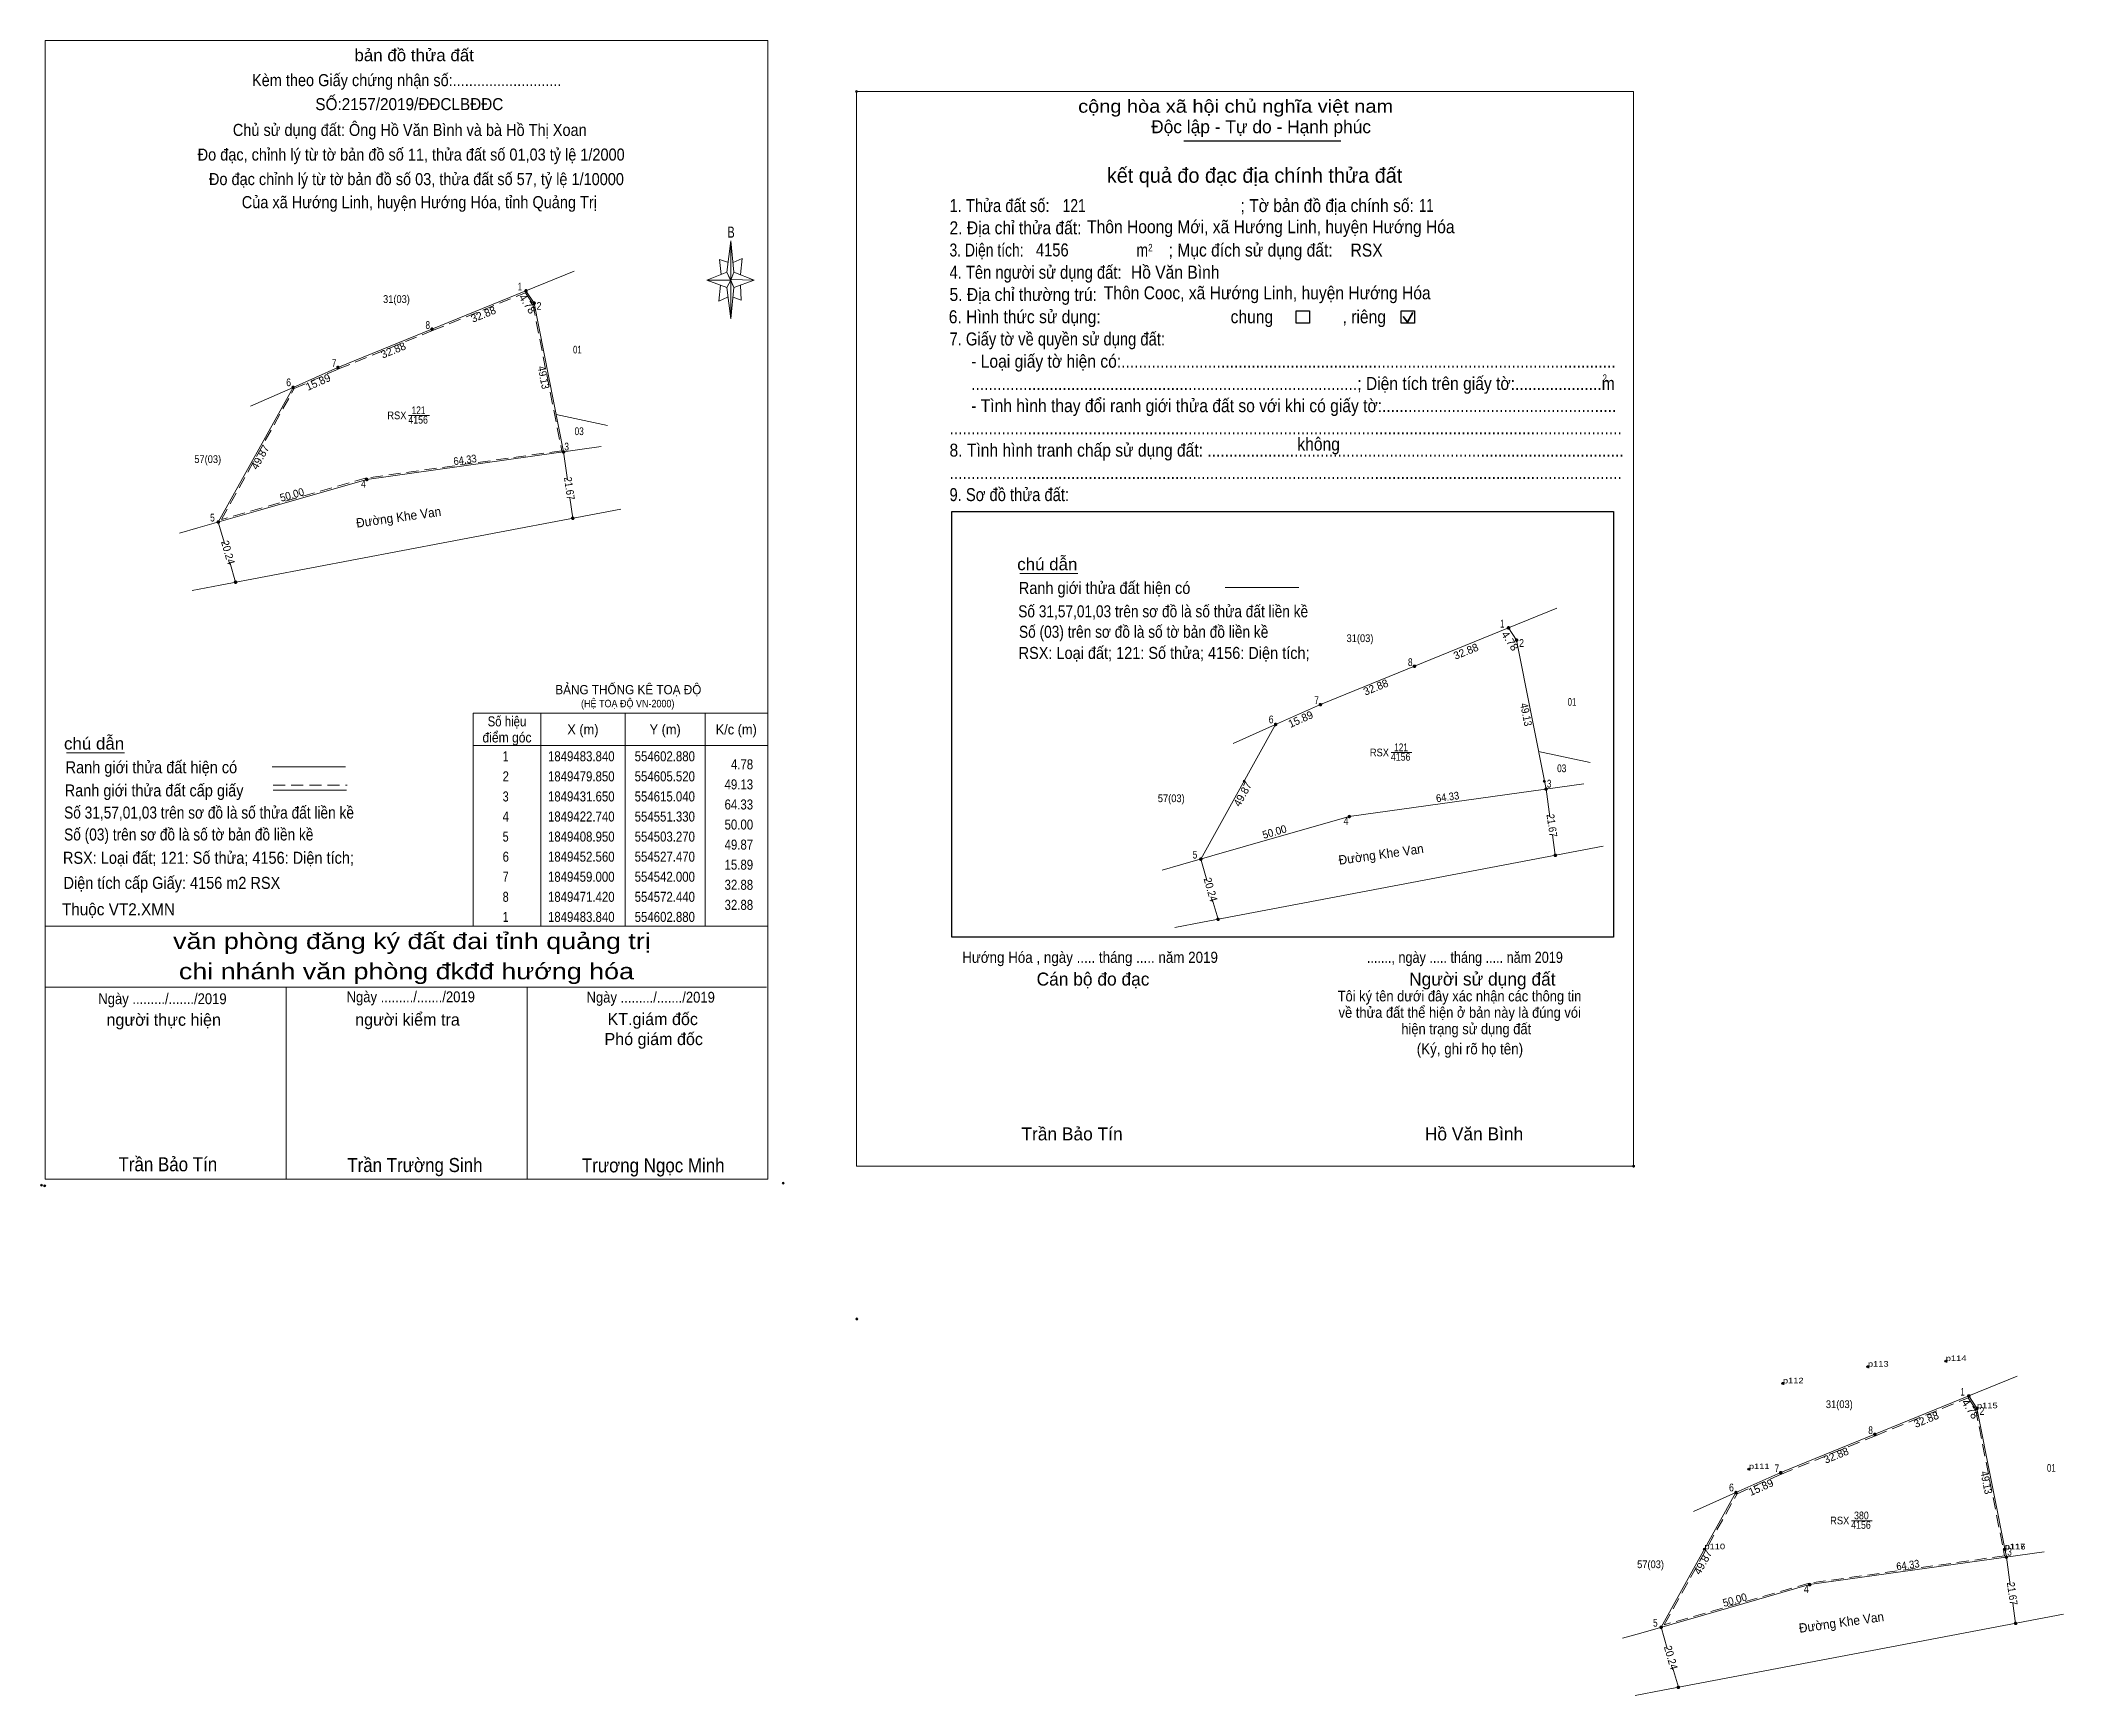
# Model space of a CAD drawing. Header units: metres. Extents: x 553979 to 554634, y 1849387 to 1849923.
import ezdxf
from ezdxf.enums import TextEntityAlignment as Align

# ---------------------------------------------------------------- set-up
doc = ezdxf.new("R2010")
doc.units = ezdxf.units.M
doc.header["$LTSCALE"] = 1.3
doc.header["$PDMODE"] = 32
doc.header["$PDSIZE"] = 0.65
doc.linetypes.add('MEDIUM_DASHED', pattern=[4.5, 3, -1.5])
for name, color, linetype, lineweight in [('1', 7, 'MEDIUM_DASHED', 13), ('10', 7, 'Continuous', 13), ('17', 7, 'Continuous', 13), ('28', 7, 'Continuous', 13), ('4', 7, 'Continuous', 13), ('5', 7, 'Continuous', 13), ('6', 7, 'Continuous', 13), ('63', 7, 'MEDIUM_DASHED', 13)]:
    doc.layers.add(name, color=color, linetype=linetype, lineweight=lineweight)
doc.layers.add('12', color=7, linetype='Continuous')
doc.layers.add('7', color=7, linetype='Continuous')

msp = doc.modelspace()

# ---------------------------------------------------------------- hatches: boundary and pattern name
at = {"layer": '4'}
for points in [[(554454.24, 1849732.55, 1), (554453.44, 1849732.55, 1)], [(554454.04, 1849732.55, 1), (554453.64, 1849732.55, 1)], [(554456.88, 1849728.56, 1), (554456.08, 1849728.56, 1)], [(554456.68, 1849728.56, 1), (554456.28, 1849728.56, 1)], [(554423.8, 1849720.13, 1), (554423, 1849720.13, 1)], [(554393.36, 1849707.71, 1), (554392.56, 1849707.71, 1)], [(554378.83, 1849701.27, 1), (554378.03, 1849701.27, 1)], [(554466.4, 1849680.36, 1), (554465.6, 1849680.36, 1)], [(554402.69, 1849671.45, 1), (554401.89, 1849671.45, 1)], [(554354.63, 1849657.66, 1), (554353.83, 1849657.66, 1)], [(554469.4, 1849658.9, 1), (554468.6, 1849658.9, 1)], [(554360.21, 1849638.2, 1), (554359.41, 1849638.2, 1)]]:
    msp.add_hatch(color=256, dxfattribs=at).paths.add_polyline_path(points)
at = {"layer": '63'}
for points in [[(554136.13, 1849841.7, 1), (554135.33, 1849841.7, 1)], [(554135.93, 1849841.7, 1), (554135.53, 1849841.7, 1)], [(554138.77, 1849837.71, 1), (554137.97, 1849837.71, 1)], [(554138.57, 1849837.71, 1), (554138.17, 1849837.71, 1)], [(554105.69, 1849829.28, 1), (554104.89, 1849829.28, 1)], [(554075.25, 1849816.86, 1), (554074.45, 1849816.86, 1)], [(554060.72, 1849810.42, 1), (554059.92, 1849810.42, 1)], [(554148.29, 1849789.51, 1), (554147.49, 1849789.51, 1)], [(554084.58, 1849780.6, 1), (554083.78, 1849780.6, 1)], [(554036.52, 1849766.81, 1), (554035.72, 1849766.81, 1)], [(554151.29, 1849768.05, 1), (554150.49, 1849768.05, 1)], [(554042.1, 1849747.35, 1), (554041.3, 1849747.35, 1)], [(554603.28, 1849483.84, 1), (554602.48, 1849483.84, 1)], [(554603.08, 1849483.84, 1), (554602.68, 1849483.84, 1)], [(554605.92, 1849479.85, 1), (554605.12, 1849479.85, 1)], [(554605.72, 1849479.85, 1), (554605.32, 1849479.85, 1)], [(554572.84, 1849471.42, 1), (554572.04, 1849471.42, 1)], [(554542.4, 1849459, 1), (554541.6, 1849459, 1)], [(554527.87, 1849452.56, 1), (554527.07, 1849452.56, 1)], [(554615.44, 1849431.65, 1), (554614.64, 1849431.65, 1)], [(554551.73, 1849422.74, 1), (554550.93, 1849422.74, 1)], [(554503.67, 1849408.95, 1), (554502.87, 1849408.95, 1)], [(554618.44, 1849410.19, 1), (554617.64, 1849410.19, 1)], [(554509.25, 1849389.49, 1), (554508.45, 1849389.49, 1)]]:
    msp.add_hatch(color=256, dxfattribs=at).paths.add_polyline_path(points)

# ---------------------------------------------------------------- linework, layer by layer
at = {"layer": '1'}
for points in [[(554135.54, 1849841.08), (554137.9, 1849837.52), (554147.3, 1849789.93), (554084.08, 1849781.09), (554037.14, 1849767.62), (554060.68, 1849810.03), (554075.05, 1849816.4), (554105.48, 1849828.82)], [(554602.69, 1849483.22), (554605.05, 1849479.66), (554614.45, 1849432.07), (554551.23, 1849423.23), (554504.29, 1849409.76), (554527.83, 1849452.17), (554542.2, 1849458.54), (554572.63, 1849470.96)]]:
    msp.add_lwpolyline(points, close=True, dxfattribs=at)
at = {"layer": '10'}
for p, q in [((554162.17, 1849798.06), (554145.49, 1849801.65)), ((554084.18, 1849780.6), (554160.12, 1849791.23)), ((554049.88, 1849770.76), (554084.18, 1849780.6)), ((554029.51, 1849764.92), (554049.88, 1849770.76)), ((554110.7, 1849760.43), (554166.4, 1849770.99)), ((554023.59, 1849763.22), (554029.51, 1849764.92)), ((554036.68, 1849746.4), (554110.7, 1849760.43)), ((554027.68, 1849744.69), (554036.68, 1849746.4)), ((554480.28, 1849688.91), (554463.6, 1849692.5)), ((554402.29, 1849671.45), (554478.23, 1849682.08)), ((554551.33, 1849422.74), (554627.27, 1849433.37)), ((554517.03, 1849412.9), (554551.33, 1849422.74)), ((554496.66, 1849407.06), (554517.03, 1849412.9)), ((554577.85, 1849402.57), (554633.55, 1849413.13)), ((554490.74, 1849405.36), (554496.66, 1849407.06)), ((554503.83, 1849388.54), (554577.85, 1849402.57)), ((554494.83, 1849386.83), (554503.83, 1849388.54))]:
    msp.add_line(p, q, dxfattribs=at)
at = {"layer": '17'}
for p, q in [((554295.59, 1849750.17), (554314.41, 1849750.17)), ((553986.97, 1849692.1), (554005.79, 1849692.1))]:
    msp.add_line(p, q, dxfattribs=at)
at = {"layer": '28'}
for p, q in [((554138.37, 1849837.71), (554147.89, 1849789.51)), ((554605.52, 1849479.85), (554615.04, 1849431.65))]:
    msp.add_line(p, q, dxfattribs=at)
for points in [[(554060.32, 1849810.42), (554074.85, 1849816.86), (554135.73, 1849841.7)], [(554527.47, 1849452.56), (554542, 1849459), (554602.88, 1849483.84)]]:
    msp.add_lwpolyline(points, dxfattribs=at)
at = {"layer": '4', "lineweight": 25}
for p, q in [((554348.73, 1849890.26), (554399.61, 1849890.26)), ((554273.61, 1849770.26), (554487.81, 1849770.26)), ((554487.81, 1849770.26), (554487.81, 1849632.38))]:
    msp.add_line(p, q, dxfattribs=at)
at = {"layer": '4', "lineweight": 35}
for p, q in [((554421.13, 1849831.52), (554422.87, 1849834.64)), ((554419.7, 1849833.38), (554421.13, 1849831.52))]:
    msp.add_line(p, q, dxfattribs=at)
at = {"layer": '4'}
for p, q in [((554469.45, 1849738.92), (554453.84, 1849732.55)), ((554456.48, 1849728.56), (554453.84, 1849732.55)), ((554456.48, 1849728.56), (554466, 1849680.36)), ((554378.43, 1849701.27), (554354.23, 1849657.66)), ((554364.65, 1849695.16), (554378.43, 1849701.27)), ((554415.85, 1849692.15), (554422.57, 1849692.15)), ((554402.29, 1849671.45), (554478.23, 1849682.08)), ((554467.26, 1849671.38), (554466, 1849680.36)), ((554367.99, 1849661.61), (554402.29, 1849671.45)), ((554469, 1849658.9), (554468.08, 1849665.5)), ((554347.62, 1849655.77), (554367.99, 1849661.61)), ((554356.19, 1849650.82), (554354.23, 1849657.66)), ((554428.81, 1849651.28), (554484.51, 1849661.84)), ((554341.7, 1849654.07), (554347.62, 1849655.77)), ((554354.79, 1849637.25), (554428.81, 1849651.28)), ((554359.81, 1849638.2), (554357.95, 1849644.69)), ((554345.79, 1849635.54), (554354.79, 1849637.25))]:
    msp.add_line(p, q, dxfattribs=at)
msp.add_lwpolyline([(554242.76, 1849906.22), (554494.36, 1849906.22), (554494.36, 1849558.22), (554242.76, 1849558.22)], close=True, dxfattribs=at)
at = {"layer": '4', "lineweight": 25}
for points in [[(554385.14, 1849835.24), (554389.46, 1849835.24), (554389.46, 1849831.21), (554385.14, 1849831.21)], [(554419.13, 1849835.24), (554423.46, 1849835.24), (554423.46, 1849831.21), (554419.13, 1849831.21)]]:
    msp.add_lwpolyline(points, close=True, dxfattribs=at)
msp.add_lwpolyline([(554487.81, 1849632.38), (554273.61, 1849632.38), (554273.61, 1849770.26)], dxfattribs=at)
at = {"layer": '4'}
msp.add_lwpolyline([(554378.43, 1849701.27), (554392.96, 1849707.71), (554453.84, 1849732.55)], dxfattribs=at)
at = {"layer": '4', "linetype": 'MEDIUM_DASHED'}
for centre, radius in [((554453.84, 1849732.55), 0.4), ((554453.84, 1849732.55), 0.2), ((554456.48, 1849728.56), 0.4), ((554456.48, 1849728.56), 0.2), ((554423.4, 1849720.13), 0.4), ((554392.96, 1849707.71), 0.4), ((554378.43, 1849701.27), 0.4), ((554466, 1849680.36), 0.4), ((554402.29, 1849671.45), 0.4), ((554354.23, 1849657.66), 0.4), ((554469, 1849658.9), 0.4), ((554359.81, 1849638.2), 0.4)]:
    msp.add_circle(centre, radius, dxfattribs=at)
at = {"layer": '4'}
for p in [(554242.76, 1849906.22), (554456.48, 1849728.56), (554368.24, 1849682.91), (554465.42, 1849682.92), (554465.51, 1849682.82), (554494.36, 1849558.22)]:
    msp.add_point(p, dxfattribs=at)
at = {"layer": '5'}
for p, q in [((554200.74, 1849847.72), (554202.04, 1849857.86)), ((554203.08, 1849847.72), (554209.58, 1849845.12)), ((554200.74, 1849842.78), (554194.24, 1849845.12)), ((554203.08, 1849842.78), (554202.04, 1849832.64)), ((554205.16, 1849843.56), (554205.42, 1849838.62)), ((554205.42, 1849838.62), (554202.82, 1849839.66)), ((553980.08, 1849635.98), (554214.08, 1849635.98)), ((553980.08, 1849616.22), (554213.56, 1849616.22)), ((553980.08, 1849616.22), (554213.56, 1849616.22)), ((553980.08, 1849616.22), (554213.56, 1849616.22)), ((554058.08, 1849554.08), (554058.08, 1849616.22)), ((554136.08, 1849554.08), (554136.08, 1849616.22))]:
    msp.add_line(p, q, dxfattribs=at)
for points in [[(553980.08, 1849922.76), (554214.08, 1849922.76), (554214.08, 1849554.08), (553980.08, 1849554.08)], [(554202.04, 1849857.86), (554203.08, 1849847.72), (554202.04, 1849845.12)], [(554202.04, 1849845.12), (554194.24, 1849845.12), (554200.74, 1849847.72), (554203.08, 1849842.78), (554209.58, 1849845.12), (554202.04, 1849845.38)], [(554202.04, 1849845.12), (554202.04, 1849832.64), (554200.74, 1849842.78)]]:
    msp.add_lwpolyline(points, close=True, dxfattribs=at)
for points in [[(554202.04, 1849845.12), (554200.74, 1849847.72), (554194.24, 1849845.12)], [(554201.26, 1849850.84), (554198.4, 1849851.88), (554198.92, 1849846.94)], [(554202.82, 1849850.84), (554205.68, 1849852.14), (554205.16, 1849846.94)], [(554198.66, 1849843.56), (554198.14, 1849838.36), (554201, 1849839.66)], [(554202.04, 1849845.12), (554203.08, 1849842.78), (554209.58, 1849845.12)], [(554214.08, 1849554.08), (553980.08, 1849554.08), (553980.08, 1849616.22)]]:
    msp.add_lwpolyline(points, dxfattribs=at)
for p in [(553978.86, 1849552.08), (553979.9, 1849551.9)]:
    msp.add_point(p, dxfattribs=at)
at = {"layer": '6'}
for p, q in [((554362.15, 1849745.64), (554385.91, 1849745.64)), ((554053.53, 1849687.57), (554077.29, 1849687.57)), ((554053.89, 1849679.95), (554077.65, 1849679.95))]:
    msp.add_line(p, q, dxfattribs=at)
at = {"layer": '6', "linetype": 'MEDIUM_DASHED'}
msp.add_line((554053.89, 1849681.57), (554077.81, 1849681.57), dxfattribs=at)
at = {"layer": '6'}
for p in [(554219.02, 1849552.78), (554242.84, 1849508.76)]:
    msp.add_point(p, dxfattribs=at)
at = {"layer": '63', "linetype": 'Continuous'}
for p, q in [((554151.34, 1849848.07), (554135.73, 1849841.7)), ((554138.37, 1849837.71), (554135.73, 1849841.7)), ((554060.32, 1849810.42), (554036.12, 1849766.81)), ((554046.54, 1849804.31), (554060.32, 1849810.42)), ((554097.74, 1849801.3), (554104.46, 1849801.3)), ((554149.15, 1849780.53), (554147.89, 1849789.51)), ((554150.89, 1849768.05), (554149.97, 1849774.65)), ((554038.08, 1849759.97), (554036.12, 1849766.81)), ((554041.7, 1849747.35), (554039.84, 1849753.84)), ((554140.5, 1849704.88), (554140.5, 1849635.98)), ((554167.8, 1849704.88), (554167.8, 1849635.98)), ((554193.8, 1849704.88), (554193.8, 1849635.98)), ((554118.66, 1849694.48), (554214.08, 1849694.48)), ((554618.49, 1849490.21), (554602.88, 1849483.84)), ((554605.52, 1849479.85), (554602.88, 1849483.84)), ((554527.47, 1849452.56), (554503.27, 1849408.95)), ((554513.69, 1849446.45), (554527.47, 1849452.56)), ((554564.89, 1849443.44), (554571.61, 1849443.44)), ((554616.3, 1849422.67), (554615.04, 1849431.65)), ((554618.04, 1849410.19), (554617.12, 1849416.79)), ((554505.23, 1849402.11), (554503.27, 1849408.95)), ((554508.85, 1849389.49), (554506.99, 1849395.98))]:
    msp.add_line(p, q, dxfattribs=at)
msp.add_lwpolyline([(554118.66, 1849704.88), (554214.08, 1849704.88), (554214.08, 1849635.98), (554118.66, 1849635.98)], close=True, dxfattribs=at)
at = {"layer": '63'}
for centre, radius in [((554135.73, 1849841.7), 0.4), ((554135.73, 1849841.7), 0.2), ((554138.37, 1849837.71), 0.4), ((554138.37, 1849837.71), 0.2), ((554105.29, 1849829.28), 0.4), ((554074.85, 1849816.86), 0.4), ((554060.32, 1849810.42), 0.4), ((554147.89, 1849789.51), 0.4), ((554084.18, 1849780.6), 0.4), ((554036.12, 1849766.81), 0.4), ((554150.89, 1849768.05), 0.4), ((554041.7, 1849747.35), 0.4), ((554602.88, 1849483.84), 0.4), ((554602.88, 1849483.84), 0.2), ((554605.52, 1849479.85), 0.4), ((554605.52, 1849479.85), 0.2), ((554572.44, 1849471.42), 0.4), ((554542, 1849459), 0.4), ((554527.47, 1849452.56), 0.4), ((554615.04, 1849431.65), 0.4), ((554551.33, 1849422.74), 0.4), ((554503.27, 1849408.95), 0.4), ((554618.04, 1849410.19), 0.4), ((554508.85, 1849389.49), 0.4)]:
    msp.add_circle(centre, radius, dxfattribs=at)
at = {"layer": '7'}
for p in [(554595.42, 1849495.14), (554542.7, 1849487.92), (554570.22, 1849493.32), (554605.52, 1849479.85), (554531.69, 1849460.16), (554517.28, 1849434.2), (554614.46, 1849434.21), (554614.55, 1849434.12)]:
    msp.add_point(p, dxfattribs=at)

# ---------------------------------------------------------------- texts
at = {"layer": '1'}
for s, width, p in [('31(03)', 0.9, (554093.8, 1849837.77)), ('01', 0.75, (554152.365, 1849821.4)), ('RSX', 0.9, (554093.94, 1849800.11)), ('121', 0.8, (554100.945, 1849801.76)), ('4156', 0.85, (554100.82, 1849798.69)), ('03', 0.8, (554152.96, 1849794.98)), ('57(03)', 0.9, (554032.69, 1849785.94)), ('31(03)', 0.9, (554405.76, 1849727.95)), ('01', 0.75, (554474.395, 1849707.32)), ('03', 0.8, (554471.07, 1849685.83)), ('57(03)', 0.9, (554344.65, 1849676.12)), ('31(03)', 0.9, (554560.95, 1849479.91)), ('01', 0.75, (554629.585, 1849459.28)), ('RSX', 0.9, (554561.09, 1849442.25)), ('4156', 0.85, (554567.97, 1849440.83)), ('380', 0.85, (554568.095, 1849443.9)), ('57(03)', 0.9, (554499.84, 1849428.08))]:
    msp.add_text(s, height=2.5, dxfattribs=dict(at, width=width)).set_placement(p, align=Align.CENTER)
for s, height, width, p in [('BẢNG THỐNG KÊ TOẠ ĐỘ ', 2.99, 0.95, (554145.24, 1849711.05)), ('(HỆ TOẠ ĐỘ VN-2000)', 2.418, 0.9, (554153.56, 1849706.83))]:
    msp.add_text(s, height=height, dxfattribs=dict(at, width=width)).set_placement(p)
at = {"layer": '12', "width": 1.25}
for s, p in [('p113', (554570.22, 1849493.32)), ('p114', (554595.42, 1849495.14)), ('p112', (554542.7, 1849487.92)), ('p115', (554605.52, 1849479.85)), ('p111', (554531.69, 1849460.16)), ('p110', (554517.28, 1849434.2)), ('p117', (554614.46, 1849434.21)), ('p116', (554614.55, 1849434.12))]:
    msp.add_text(s, height=1.8, dxfattribs=at).set_placement(p)
at = {"layer": '28', "width": 0.95}
for p in [(554094.692, 1849766.909), (554561.842, 1849409.049)]:
    msp.add_text('Đường Khe Van', height=3, rotation=7.965, dxfattribs=at).set_placement(p, align=Align.CENTER)
at = {"layer": '4'}
for s, height, width, p in [('cộng hòa xã hội chủ nghĩa việt nam', 4.2, 1.15, (554314.52, 1849899.36)), ('1. Thửa đất số:', 4.2, 0.85, (554272.86, 1849867.2)), ('121', 4.2, 0.8, (554309.48, 1849867.2)), ('; Tờ bản đồ địa chính số:', 4.2, 0.9, (554367.08, 1849867.2)), ('11', 4.2, 0.75, (554424.9, 1849867.26)), ('2. Địa chỉ thửa đất:', 4.2, 0.9, (554272.86, 1849860)), ('Thôn Hoong Mới, xã Hướng Linh, huyện Hướng Hóa', 4.2, 0.9, (554317.4, 1849860.34)), ('3. Diện tích:', 4.2, 0.8, (554272.86, 1849852.8)), ('4156', 4.2, 0.85, (554300.82, 1849852.83)), ('m', 4.2, 0.8, (554333.4, 1849852.8)), ('2', 2.4, 0.8, (554337.18, 1849854.48)), ('; Mục đích sử dụng đất:', 4.2, 0.9, (554343.8, 1849852.8)), ('RSX', 4.2, 0.9, (554402.7, 1849852.77)), ('4. Tên người sử dụng đất:', 4.2, 0.85, (554272.86, 1849845.6)), ('Hồ Văn Bình', 4.2, 0.9, (554331.6, 1849845.63)), ('5. Địa chỉ thường trú:', 4.2, 0.9, (554272.86, 1849838.4)), ('Thôn Cooc, xã Hướng Linh, huyện Hướng Hóa', 4.2, 0.9, (554322.81, 1849838.94)), ('6. Hình thức sử dụng:', 4.2, 0.9, (554272.62, 1849831.2)), ('chung                , riêng', 4.2, 0.9, (554363.88, 1849831.2)), ('7. Giấy tờ về quyền sử dụng đất:', 4.2, 0.85, (554272.86, 1849824)), ('     - Loại giấy tờ hiện có:..................................................................................................................', 4.2, 0.9, (554272.86, 1849816.8)), ('     .........................................................................................; Diện tích trên giấy tờ:....................m', 4.2, 0.9, (554272.86, 1849809.6)), ('2', 2.4, 0.8, (554484.3, 1849812.24)), ('     - Tình hình thay đổi ranh giới thửa đất so với khi có giấy tờ:......................................................', 4.2, 0.9, (554272.86, 1849802.4)), ('...........................................................................................................................................................', 4.2, 0.9, (554272.86, 1849795.2)), ('8. Tình hình tranh chấp sử dụng đất: ................................................................................................', 4.2, 0.9, (554272.86, 1849788)), ('không', 4.2, 0.9, (554385.48, 1849789.98)), ('9. Sơ đồ thửa đất:', 4.2, 0.85, (554272.86, 1849773.6)), ('...........................................................................................................................................................', 4.2, 0.9, (554272.86, 1849780.8)), ('Hướng Hóa , ngày ..... tháng ..... năm 2019', 3.6, 0.9, (554276.96, 1849624.08)), ('......., ngày ..... tháng ..... năm 2019', 3.6, 0.85, (554407.98, 1849624.08)), ('(Ký, ghi rõ họ tên)', 3.6, 0.9, (554424.14, 1849594.44))]:
    msp.add_text(s, height=height, dxfattribs=dict(at, width=width)).set_placement(p)
for s, p in [('Độc lập - Tự do - Hạnh phúc', (554338.14, 1849892.73)), ('Cán bộ đo đạc', (554301.06, 1849616.73)), ('Người sử dụng đất', (554421.66, 1849616.73)), ('Trần Bảo Tín', (554296.14, 1849566.6)), ('Hồ Văn Bình', (554426.76, 1849566.6))]:
    msp.add_text(s, height=4.2, dxfattribs=at).set_placement(p)
for s, height, p in [('kết quả đo đạc địa chính thửa đất', 4.8, (554371.63, 1849876.68)), ('.', 1.2, (554494.361, 1849557.6))]:
    msp.add_text(s, height=height, dxfattribs=at).set_placement(p, align=Align.CENTER)
for s, width, p in [(' 1', 0.75, (554452.54, 1849732.67)), (' 2', 0.85, (554458.86, 1849726.41)), (' 8', 0.8, (554422.78, 1849720.21)), (' 7', 0.8, (554392.46, 1849707.9)), (' 6', 0.85, (554377.78, 1849701.66)), (' 3', 0.8, (554467.76, 1849680.85)), (' 4', 0.85, (554402.02, 1849668.76)), (' 5', 0.8, (554353.08, 1849657.85))]:
    msp.add_text(s, height=2.5, dxfattribs=dict(at, width=width)).set_placement(p, align=Align.RIGHT)
for s, height, rotation, width, p in [('4.78', 2.5, 303.491, 1.05, (554453.272, 1849727.645)), ('49.13', 2.5, 281.173, 0.9, (554458.328, 1849704.252)), ('64.33', 2.5, 7.961, 0.9, (554434.282, 1849676.578)), ('21.67', 2.5, 277.958, 0.9, (554466.67, 1849668.368)), ('50.00', 2.5, 16.01, 0.95, (554378.415, 1849665.31)), ('Đường Khe Van', 3, 7.965, 0.95, (554412.802, 1849657.759)), ('20.24', 2.5, 286, 0.95, (554356.19, 1849647.465))]:
    msp.add_text(s, height=height, rotation=rotation, dxfattribs=dict(at, width=width)).set_placement(p, align=Align.CENTER)
for s, rotation, p in [('32.88', 22.196, (554440.523, 1849723.768)), ('32.88', 22.196, (554411.353, 1849712.158)), ('15.89', 23.904, (554387.053, 1849701.826)), ('49.87', 60.973, (554368.855, 1849678.078))]:
    msp.add_text(s, height=2.5, rotation=rotation, dxfattribs=at).set_placement(p, align=Align.CENTER)
for s, height, width, p in [('RSX', 2.5, 0.9, (554412.05, 1849690.96)), ('4156', 2.5, 0.85, (554418.93, 1849689.54)), ('121', 2.5, 0.8, (554419.055, 1849692.61)), ('Tôi ký tên dưới đây xác nhận các thông tin', 3.47, 0.9, (554437.975, 1849611.6)), ('về thửa đất thể hiện ở bản này là đúng vói', 3.47, 0.9, (554438.055, 1849606.29)), ('hiện trạng sử dụng đất', 3.47, 0.9, (554440.155, 1849600.98))]:
    msp.add_text(s, height=height, dxfattribs=dict(at, width=width)).set_placement(p, align=Align.CENTER)
at = {"layer": '5'}
for s, height, width, p in [('bản đồ thửa đất', 3.9, 1.05, (554099.53, 1849916.05)), ('Kèm theo Giấy chứng nhận số:...........................', 3.9, 0.9, (554097.13, 1849907.96)), ('SỐ:2157/2019/ĐĐCLBĐĐC', 3.9, 0.95, (554097.965, 1849900.19)), ('Chủ sử dụng đất: Ông Hồ Văn Bình và bà Hồ Thị Xoan', 3.9, 0.9, (554098.105, 1849891.84)), ('Đo đạc, chỉnh lý từ tờ bản đồ số 11, thửa đất số 01,03 tỷ lệ 1/2000 ', 3.9, 0.9, (554099.21, 1849883.86)), ('Đo đạc chỉnh lý từ tờ bản đồ số 03, thửa đất số 57, tỷ lệ 1/10000', 3.9, 0.9, (554100.265, 1849875.92)), ('Của xã Hướng Linh, huyện Hướng Hóa, tỉnh Quảng Trị', 3.9, 0.9, (554101.21, 1849868.45)), ('B', 3.582, 0.75, (554202.12, 1849858.9)), ('văn phòng đăng ký đất đai tỉnh quảng trị', 5.2, 1.25, (554098.81, 1849628.54)), ('chi nhánh văn phòng đkđđ hướng hóa', 5.2, 1.25, (554097.025, 1849618.77)), ('Ngày ........./......./2019', 3.51, 0.9, (554018.035, 1849610.71)), ('Ngày ........./......./2019', 3.51, 0.9, (554098.425, 1849611.33)), ('Ngày ........./......./2019', 3.51, 0.9, (554176.115, 1849611.2)), ('Trần Bảo Tín', 4.55, 0.9, (554019.78, 1849556.58)), ('Trần Trường Sinh', 4.55, 0.9, (554099.765, 1849556.34)), ('Trương Ngọc Minh', 4.55, 0.9, (554176.925, 1849556.24))]:
    msp.add_text(s, height=height, dxfattribs=dict(at, width=width)).set_placement(p, align=Align.CENTER)
for s, p in [('người thực hiện', (554018.44, 1849603.71)), ('người kiểm tra', (554097.36, 1849603.76)), ('KT.giám đốc', (554176.775, 1849603.92)), ('Phó giám đốc', (554177.09, 1849597.45))]:
    msp.add_text(s, height=3.9, dxfattribs=at).set_placement(p, align=Align.CENTER)
at = {"layer": '6'}
for s, width, p in [('chú dẫn', 1.05, (554294.78, 1849751.23)), ('Ranh giới thửa đất hiện có ', 0.9, (554295.3, 1849743.54)), ('Số 31,57,01,03 trên sơ đồ là số thửa đất liền kề', 0.85, (554295.12, 1849735.96)), ('Số (03) trên sơ đồ là số tờ bản đồ liền kề', 0.85, (554295.36, 1849729.33)), ('RSX: Loại đất; 121: Số thửa; 4156: Diện tích;', 0.9, (554295.23, 1849722.49)), ('chú dẫn', 1.05, (553986.16, 1849693.16)), ('Ranh giới thửa đất hiện có ', 0.9, (553986.68, 1849685.47)), ('Ranh giới thửa đất cấp giấy', 0.9, (553986.39, 1849677.97)), ('Số 31,57,01,03 trên sơ đồ là số thửa đất liền kề', 0.85, (553986.19, 1849670.8)), ('Số (03) trên sơ đồ là số tờ bản đồ liền kề', 0.85, (553986.19, 1849663.7)), ('RSX: Loại đất; 121: Số thửa; 4156: Diện tích;', 0.9, (553985.82, 1849656.15)), ('Diện tích cấp Giấy: 4156 m2 RSX', 0.9, (553986, 1849648.03)), ('Thuộc VT2.XMN', 0.95, (553985.48, 1849639.48))]:
    msp.add_text(s, height=3.9, dxfattribs=dict(at, width=width)).set_placement(p)
at = {"layer": '63'}
for s, height, width, p in [(' 1', 2.5, 0.75, (554134.43, 1849841.82)), (' 2', 2.5, 0.85, (554140.75, 1849835.56)), (' 8', 2.5, 0.8, (554104.67, 1849829.36)), (' 7', 2.5, 0.8, (554074.35, 1849817.05)), (' 6', 2.5, 0.85, (554059.67, 1849810.81)), (' 3', 2.5, 0.8, (554149.65, 1849790)), (' 4', 2.5, 0.85, (554083.91, 1849777.91)), (' 5', 2.5, 0.8, (554034.97, 1849767)), ('4.78', 3.25, 0.85, (554209.28, 1849686.74)), ('49.13', 3.25, 0.85, (554209.27, 1849680.24)), ('64.33', 3.25, 0.85, (554209.27, 1849673.74)), ('50.00', 3.25, 0.85, (554209.28, 1849667.24)), ('49.87', 3.25, 0.85, (554209.28, 1849660.74)), ('32.88', 3.25, 0.85, (554209.28, 1849647.74)), ('15.89', 3.25, 0.85, (554209.28, 1849654.24)), ('32.88', 3.25, 0.85, (554209.28, 1849641.24)), (' 1', 2.5, 0.75, (554601.58, 1849483.96)), (' 2', 2.5, 0.85, (554607.9, 1849477.7)), (' 8', 2.5, 0.8, (554571.82, 1849471.5)), (' 7', 2.5, 0.8, (554541.5, 1849459.19)), (' 6', 2.5, 0.85, (554526.82, 1849452.95)), (' 3', 2.5, 0.8, (554616.8, 1849432.14)), (' 4', 2.5, 0.85, (554551.06, 1849420.05)), (' 5', 2.5, 0.8, (554502.12, 1849409.14))]:
    msp.add_text(s, height=height, dxfattribs=dict(at, width=width)).set_placement(p, align=Align.RIGHT)
for s, rotation, p in [('32.88', 22.196, (554122.413, 1849832.918)), ('32.88', 22.196, (554093.243, 1849821.308)), ('15.89', 23.904, (554068.943, 1849810.976)), ('49.87', 60.973, (554050.745, 1849787.228)), ('32.88', 22.196, (554589.563, 1849475.058)), ('32.88', 22.196, (554560.393, 1849463.448)), ('15.89', 23.904, (554536.093, 1849453.116)), ('49.87', 60.973, (554517.895, 1849429.368))]:
    msp.add_text(s, height=2.5, rotation=rotation, dxfattribs=at).set_placement(p, align=Align.CENTER)
for s, rotation, width, p in [('4.78', 303.491, 1.05, (554135.162, 1849836.795)), ('49.13', 281.173, 0.9, (554140.218, 1849813.402)), ('64.33', 7.961, 0.9, (554116.172, 1849785.728)), ('50.00', 16.01, 0.95, (554060.305, 1849774.46)), ('21.67', 277.958, 0.9, (554148.56, 1849777.518)), ('20.24', 286, 0.95, (554038.08, 1849756.615)), ('4.78', 303.491, 1.05, (554602.312, 1849478.935)), ('49.13', 281.173, 0.9, (554607.368, 1849455.542)), ('64.33', 7.961, 0.9, (554583.322, 1849427.868)), ('21.67', 277.958, 0.9, (554615.71, 1849419.658)), ('50.00', 16.01, 0.95, (554527.455, 1849416.6)), ('20.24', 286, 0.95, (554505.23, 1849398.755))]:
    msp.add_text(s, height=2.5, rotation=rotation, dxfattribs=dict(at, width=width)).set_placement(p, align=Align.CENTER)
for s, width, p in [('Số hiệu', 0.85, (554129.575, 1849700.65)), ('điểm góc', 0.9, (554129.59, 1849695.45)), ('X (m)', 0.95, (554154.16, 1849698.05)), ('Y (m)', 0.95, (554180.795, 1849698.05)), ('K/c (m)', 0.95, (554203.815, 1849698.05)), (' 1', 0.75, (554128.67, 1849689.34)), ('1849483.840', 0.85, (554153.64, 1849689.34)), ('554602.880', 0.85, (554180.685, 1849689.34)), (' 2', 0.85, (554128.675, 1849682.84)), ('1849479.850', 0.85, (554153.64, 1849682.84)), ('554605.520', 0.85, (554180.685, 1849682.84)), (' 3', 0.8, (554128.675, 1849676.34)), ('1849431.650', 0.85, (554153.64, 1849676.34)), ('554615.040', 0.85, (554180.685, 1849676.34)), (' 4', 0.85, (554128.675, 1849669.84)), ('1849422.740', 0.85, (554153.64, 1849669.84)), ('554551.330', 0.85, (554180.685, 1849669.84)), (' 5', 0.8, (554128.67, 1849663.34)), ('1849408.950', 0.85, (554153.64, 1849663.34)), ('554503.270', 0.85, (554180.685, 1849663.34)), (' 6', 0.85, (554128.675, 1849656.84)), ('1849452.560', 0.85, (554153.64, 1849656.84)), ('554527.470', 0.85, (554180.685, 1849656.84)), (' 7', 0.8, (554128.675, 1849650.34)), ('1849459.000', 0.85, (554153.64, 1849650.34)), ('554542.000', 0.85, (554180.685, 1849650.34)), (' 8', 0.8, (554128.675, 1849643.84)), ('1849471.420', 0.85, (554153.64, 1849643.84)), ('554572.440', 0.85, (554180.685, 1849643.84)), (' 1', 0.75, (554128.67, 1849637.34)), ('1849483.840', 0.85, (554153.64, 1849637.34)), ('554602.880', 0.85, (554180.685, 1849637.34))]:
    msp.add_text(s, height=3.25, dxfattribs=dict(at, width=width)).set_placement(p, align=Align.CENTER)

doc.saveas('drawing.dxf')
